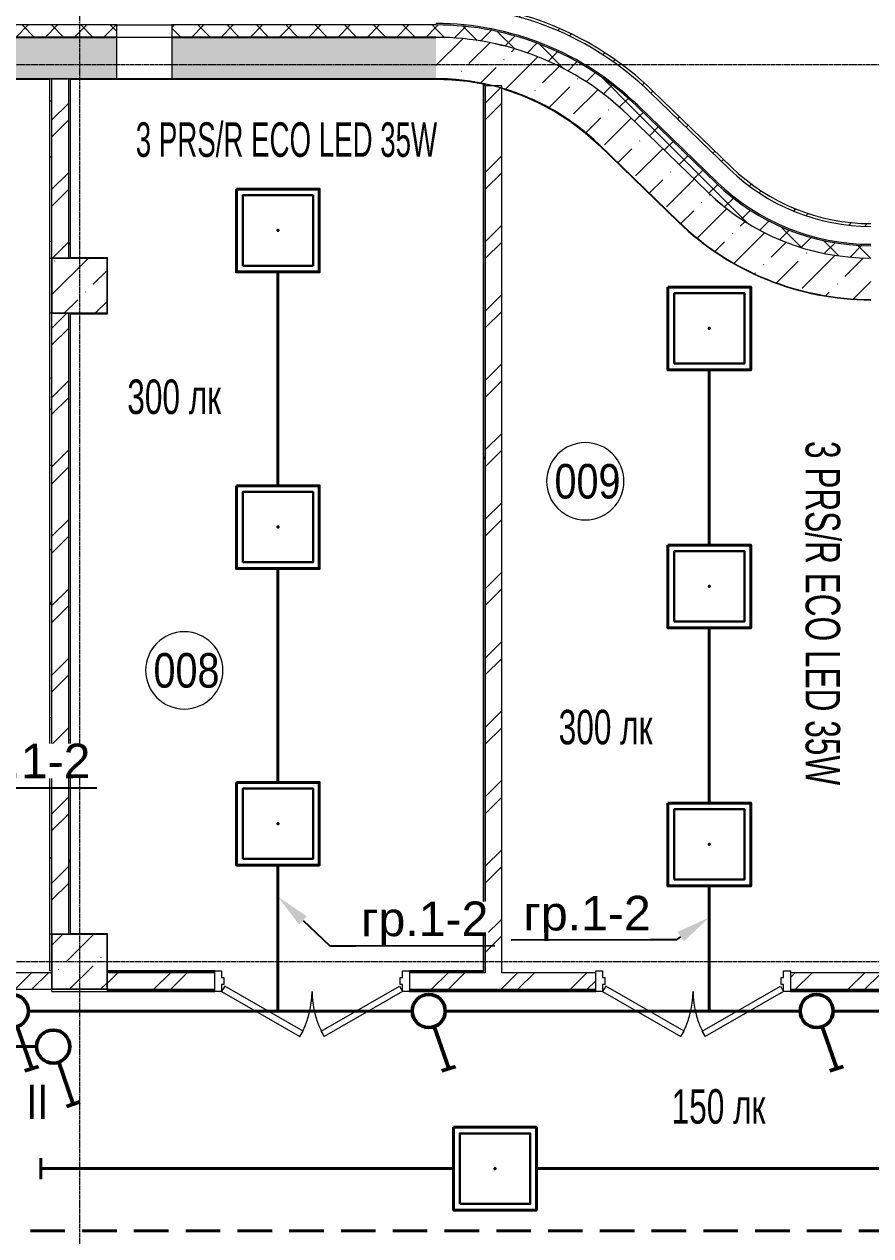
# Model space of a CAD drawing. Header units: metres. Extents: x -93142 to 227756, y -64772 to 286334.
# Drawn here: x 53663 to 59795, y -49272 to -40491 of the extents above; entities that cross this region are included whole.
import ezdxf
from ezdxf import colors
from ezdxf.entities.mleader import LeaderData, LeaderLine
from ezdxf.math import Vec2, Vec3

# ---------------------------------------------------------------- set-up
doc = ezdxf.new("R2010")
doc.units = ezdxf.units.M
for name, pattern in [('ADSK_Линия сетки', [21, 12, -3, 3, -3]), ('DASHED', [0.75, 0.5, -0.25]), ('HIDDEN2', [0.1875, 0.125, -0.0625]), ('Сверху_2_', [3.96875, 2.38125, -1.5875])]:
    doc.linetypes.add(name, pattern=pattern)
for name, color, linetype, lineweight in [('A-AREA-IDEN', 7, 'Continuous', 9), ('A-DOOR', 7, 'Continuous', 5), ('A-DOOR-FRAM', 7, 'Continuous', 13), ('A-FLOR', 7, 'Continuous', 5), ('A-GLAZ', 7, 'Continuous', 5), ('A-WALL', 7, 'Continuous', 5), ('A-WALL-PATT', 7, 'Continuous', 18), ('I-WALL', 7, 'Continuous', 5), ('nadpisi', 84, 'Continuous', 13), ('S-COLS', 7, 'Continuous', 5), ('S-GRID', 7, 'Continuous', 9), ('ав осв', 1, 'HIDDEN2', 40), ('раб осв', 7, 'Continuous', 40), ('ЭЛ', 250, 'Continuous', 50), ('ЭЛ.освещ.', 150, 'Continuous', 50), ('ЭЛ.сети', 5, 'Continuous', 100)]:
    doc.layers.add(name, color=color, linetype=linetype, lineweight=lineweight)
doc.styles.add('Arial', font='ARIALN.TTF', dxfattribs={"width": 0.8, "height": 2.5})
doc.styles.add('GOST Common_I_1', font='ARIALN.TTF', dxfattribs={"height": 300})
doc.styles.add('ISOPEUR', font='ARIALN.TTF')
pattern_1 = [(45, (0, 0), (84.19025, 308.69666), [396.875, -79.375, 3.353, -76.022])]
pattern_2 = [(45, (0, 0), (-251.4472, 251.4472), []), (45, (0, 381), (-251.4472, 251.4472), [])]
pattern_3 = [(0, (0, 0), (812.8, 203.2), [33.528, -576.072, 33.528, -576.072, -3251.2]), (0, (0, 0), (812.8, 203.2), [-1219.2, 33.528, -1185.672, 33.528, -576.072, -1422.4]), (0, (0, 0), (812.8, 203.2), [-3048, 33.528, -372.872, 33.528, -982.472]), (120, (304.8, 101.6), (-582.37636, 602.30545), [33.528, -576.072, 33.528, -576.072, -3251.2]), (120, (304.8, 101.6), (-582.37636, 602.30545), [-1219.2, 33.528, -1185.672, 33.528, -576.072, -1422.4]), (120, (304.8, 101.6), (-582.37636, 602.30545), [-3048, 33.528, -372.872, 33.528, -982.472]), (240, (406.4, 508), (-230.42364, -805.50545), [33.528, -576.072, 33.528, -576.072, -3251.2]), (240, (406.4, 508), (-230.42364, -805.50545), [-1219.2, 33.528, -1185.672, 33.528, -576.072, -1422.4]), (240, (406.4, 508), (-230.42364, -805.50545), [-3048, 33.528, -372.872, 33.528, -982.472])]
pattern_4 = [(45, (0, 0), (-106.06602, 106.06602), []), (135, (0, 0), (-106.06602, -106.06602), [])]

# ---------------------------------------------------------------- blocks, each defined once
blk = doc.blocks.new('Окно-Квадратный проем - 400 x 1000_в_-156022-Цокольный этаж')
at = {"layer": 'A-GLAZ', "lineweight": 20}
for p, q in [((-208.2, -150), (-208.2, 150)), ((191.8, 150), (191.8, -150))]:
    blk.add_line(p, q, dxfattribs=at)
at = {"layer": 'A-GLAZ', "linetype": 'Сверху_2_', "lineweight": 20}
for p, q in [((-208.2, 150), (191.8, 150)), ((191.8, -150), (-208.2, -150))]:
    blk.add_line(p, q, dxfattribs=at)
blk = doc.blocks.new('КДП АПК - КР_rvt-1-Цокольный этаж')
at = {"layer": 'A-WALL-PATT', "lineweight": 15}
h = blk.add_hatch(dxfattribs=at)
h.set_pattern_fill('FP_9', color=256, style=0, pattern_type=2)
h.set_pattern_definition(pattern_1)
h.paths.add_polyline_path([(56645.3, -40245.6), (56645.3, -39945.6), (54732.7, -39945.6), (54732.7, -40245.6)], flags=0)
h.paths.add_polyline_path([(54106.7, -40245.6), (54332.7, -40245.6), (54332.7, -39945.6), (51132.7, -39945.6), (51132.7, -40245.6)], flags=0)
h.paths.add_polyline_path([(50732.7, -40245.6), (50732.7, -39945.6), (47532.7, -39945.6), (47532.7, -40245.6), (50050.9, -40245.6)], flags=0)
h.paths.add_polyline_path([(47132.7, -40245.6), (47132.7, -39945.6), (44182.7, -39945.6), (44182.7, -40245.6), (45995.1, -40245.6)], flags=0)
h.paths.add_polyline_path([(43282.7, -40245.6), (43282.7, -39945.6), (40582.7, -39945.6), (40582.7, -40245.6), (41939.3, -40245.6)], flags=0)
h.paths.add_polyline_path([(39682.7, -40245.6), (39682.7, -39945.6), (37482.7, -39945.6), (37482.7, -40245.6), (37883.4, -40245.6)], flags=0)
h.paths.add_polyline_path([(36582.7, -40245.6), (36582.7, -39945.6), (33882.7, -39945.6), (33882.7, -40245.6)], flags=0)
h.paths.add_polyline_path([(32982.7, -40245.6), (32982.7, -39945.6), (32462.7, -39945.6), (32462.7, -40245.6)], flags=0)
h = blk.add_hatch(dxfattribs=at)
h.set_pattern_fill('FP_9', color=256, style=0, pattern_type=2)
h.set_pattern_definition(pattern_1)
h.paths.add_polyline_path([(57828.7, -40725.1), (58037.5, -40509.7), (57922.9, -40406.9), (57800.8, -40313.2), (57671.8, -40229.1), (57536.7, -40155.3), (57396.4, -40092), (57251.6, -40039.7), (57103.2, -39998.8), (56952.1, -39969.3), (56799.2, -39951.6), (56645.3, -39945.6), (56645.3, -40245.6), (56790.6, -40251.9), (56934.8, -40270.5), (57076.9, -40301.3), (57215.8, -40344.2), (57350.5, -40398.8), (57480.1, -40464.7), (57603.6, -40541.4), (57720, -40628.4)], flags=0)
h = blk.add_hatch(dxfattribs=at)
h.set_pattern_fill('FP_9', color=256, style=0, pattern_type=2)
h.set_pattern_definition(pattern_1)
h.paths.add_polyline_path([(58402.7, -41281.6), (58611.5, -41066.2), (58037.5, -40509.7), (57828.7, -40725.1), (58162.5, -41048.7)], flags=0)
h = blk.add_hatch(dxfattribs=at)
h.set_pattern_fill('FP_9', color=256, style=0, pattern_type=2)
h.set_pattern_definition(pattern_1)
h.paths.add_polyline_path([(59794.8, -41845.6), (59794.8, -41545.6), (59649.6, -41539.4), (59505.4, -41520.8), (59363.3, -41490), (59224.4, -41447.1), (59089.7, -41392.5), (58960.1, -41326.6), (58836.6, -41249.9), (58720.1, -41162.8), (58611.5, -41066.2), (58402.7, -41281.6), (58517.3, -41384.4), (58639.4, -41478.1), (58768.4, -41562.2), (58903.5, -41636), (59043.8, -41699.3), (59188.6, -41751.6), (59337, -41792.5), (59488.1, -41822), (59641, -41839.7), (59683.4, -41841.4)], flags=0)
at = {"layer": 'S-COLS', "lineweight": 15}
h = blk.add_hatch(dxfattribs=at)
h.set_pattern_fill('FP_9', color=256, style=0, pattern_type=2)
h.set_pattern_definition(pattern_1)
h.paths.add_polyline_path([(53862.7, -41945.6), (54262.7, -41945.6), (54262.7, -41545.6), (53862.7, -41545.6)], flags=0)
h = blk.add_hatch(dxfattribs=at)
h.set_pattern_fill('FP_9', color=256, style=0, pattern_type=2)
h.set_pattern_definition(pattern_1)
h.paths.add_polyline_path([(53862.7, -46845.6), (54262.7, -46845.6), (54262.7, -46445.6), (53862.7, -46445.6)], flags=0)
at = {"layer": 'I-WALL', "lineweight": 15}
for p, q in [((54332.7, -39945.6), (51132.7, -39945.6)), ((54332.7, -40245.6), (54332.7, -39945.6)), ((54332.7, -39945.6), (54732.7, -39945.6)), ((56645.3, -39945.6), (54732.7, -39945.6)), ((54732.7, -39945.6), (54732.7, -40245.6)), ((51132.7, -40245.6), (54332.7, -40245.6)), ((54732.7, -40245.6), (54332.7, -40245.6)), ((54732.7, -40245.6), (56645.3, -40245.6)), ((58611.5, -41066.2), (58037.5, -40509.7)), ((57828.7, -40725.1), (58402.7, -41281.6))]:
    blk.add_line(p, q, dxfattribs=at)
for centre, radius, start, end in [((56645.3, -41945.6), 2000, 45.88789, 90), ((56645.3, -41945.6), 1700, 45.88789, 90), ((59794.8, -39845.6), 1700, 225.88789, 270), ((59794.8, -39845.6), 2000, 225.88789, 270)]:
    blk.add_arc(centre, radius, start, end, dxfattribs=at)
at = {"layer": 'S-COLS', "lineweight": 15}
for p, q in [((54262.7, -41545.6), (53862.7, -41545.6)), ((53862.7, -41545.6), (53862.7, -41945.6)), ((54262.7, -41945.6), (54262.7, -41545.6)), ((53862.7, -41945.6), (54262.7, -41945.6)), ((54262.7, -46445.6), (53862.7, -46445.6)), ((53862.7, -46445.6), (53862.7, -46845.6)), ((54262.7, -46845.6), (54262.7, -46445.6)), ((53862.7, -46845.6), (54262.7, -46845.6))]:
    blk.add_line(p, q, dxfattribs=at)
at = {"lineweight": 15}
blk.add_blockref('Окно-Квадратный проем - 400 x 1000_в_-156022-Цокольный этаж', (54540.8, -40095.6), dxfattribs=at)
blk = doc.blocks.new('Дверь-ВНУТРЕННЯЯ - ДГ 21-14-1577430-Цокольный этаж')
at = {"layer": 'A-DOOR', "lineweight": 15}
for p, q in [((-632.5, -42.4), (-655, -81.3)), ((-655, -81.3), (-87.8, -408.8)), ((-65.3, -369.9), (-632.5, -42.4)), ((65.3, -369.9), (632.5, -42.4)), ((655, -81.3), (87.8, -408.8)), ((632.5, -42.4), (655, -81.3)), ((-87.8, -408.8), (-65.3, -369.9)), ((87.8, -408.8), (65.3, -369.9))]:
    blk.add_line(p, q, dxfattribs=at)
for centre, start, end in [((-655, -81.3), 330, 360), ((655, -81.3), 180, 210)]:
    blk.add_arc(centre, 655, start, end, dxfattribs=at)
at = {"layer": 'A-DOOR-FRAM', "lineweight": 15}
for p, q in [((-705, 68.6), (-655, 68.6)), ((-705, -81.3), (-705, 68.6)), ((-655, 68.6), (-655, 19.4)), ((-655, 19.4), (-639.1, 19.4)), ((-639.1, 19.4), (-639.1, -31.6)), ((639.1, 19.4), (655, 19.4)), ((639.1, -31.6), (639.1, 19.4)), ((655, 68.6), (705, 68.6)), ((655, 19.4), (655, 68.6)), ((705, 68.6), (705, -81.3)), ((-655, -81.3), (-705, -81.3)), ((-655, -31.6), (-655, -81.3)), ((-639.1, -31.6), (-655, -31.6)), ((655, -31.6), (639.1, -31.6)), ((655, -81.3), (655, -31.6)), ((705, -81.3), (655, -81.3))]:
    blk.add_line(p, q, dxfattribs=at)
blk = doc.blocks.new('ПСС_Марка_помещения - Имя_2_5мм-224473-Цокольный этаж')
at = {"layer": 'A-AREA-IDEN'}
for start, end in [(360, 180), (180, 360)]:
    blk.add_arc((-0.07, 0.04), 3.5, start, end, dxfattribs=at)
blk = doc.blocks.new('выкл. 1 клав. скрыт')
at = {"layer": 'ЭЛ.освещ.', "color": 0, "ltscale": 100}
for p, q in [((2902123, 2044848.8), (2902427.1, 2044743)), ((2902444.4, 2044793), (2902410.7, 2044695))]:
    blk.add_line(p, q, dxfattribs=at)
blk.add_circle((2902009.7, 2044888.3), 120, dxfattribs=at)
blk = doc.blocks.new('ARS.R UNI LED')
at = {"color": 5, "lineweight": 30, "ltscale": 100}
blk.add_lwpolyline([(2913222.7, 2072748.5), (2913732.7, 2072748.5), (2913732.7, 2073258.5), (2913222.7, 2073258.5)], close=True, dxfattribs=at)
at = {"color": 0, "lineweight": 40, "ltscale": 100}
blk.add_point((2913477.7, 2073003.5), dxfattribs=at)
at = {"layer": 'ЭЛ', "color": 5, "lineweight": 40, "ltscale": 10}
blk.add_lwpolyline([(2913177.7, 2073303.5), (2913777.7, 2073303.5), (2913777.7, 2072703.5), (2913177.7, 2072703.5)], close=True, dxfattribs=at)
blk = doc.blocks.new('выкл. 2 клав. скрыт.')
at = {"layer": 'ЭЛ.освещ.', "color": 0, "ltscale": 100}
for p, q in [((2902039.4, 2044041.8), (2902343.5, 2044147.6)), ((2902360.5, 2044098.7), (2902326.5, 2044196.6)), ((2902039.4, 2043963), (2902343.5, 2043857.2)), ((2902360.9, 2043907.2), (2902327.2, 2043809.2))]:
    blk.add_line(p, q, dxfattribs=at)
blk.add_circle((2901926.1, 2044002.4), 120, dxfattribs=at)

msp = doc.modelspace()

# ---------------------------------------------------------------- hatches: boundary and pattern name
at = {"layer": 'A-WALL-PATT', "lineweight": 5}
h = msp.add_hatch(dxfattribs=at)
h.set_pattern_fill('FP_1', color=256, style=0, pattern_type=2)
h.set_pattern_definition(pattern_2)
h.paths.add_polyline_path([(58197.5718, -40984.5508), (58211.4931, -40970.1912), (58094.6836, -40864.6198), (57970.7771, -40767.4757), (57840.3803, -40679.2348), (57704.1317, -40600.3291), (57562.6985, -40531.145), (57416.7733, -40472.0212), (57267.0706, -40423.2473), (57114.3234, -40385.0622), (56959.2799, -40357.6527), (56802.699, -40341.1532), (56645.3477, -40335.6443), (56645.3477, -40355.6443), (56801.3004, -40361.1042), (56956.4894, -40377.4571), (57110.1548, -40404.6229), (57261.5441, -40442.4686), (57409.9161, -40490.809), (57554.5443, -40549.4072), (57694.7203, -40617.9763), (57829.7578, -40696.1807), (57958.9955, -40783.6372), (58081.8006, -40879.9178), (58162.5145, -40952.8664)], flags=0)
at = {"layer": 'A-WALL-PATT', "lineweight": 5, "true_color": 0x787878}
h = msp.add_hatch(dxfattribs=at)
h.set_pattern_fill('FP_4', color=8, style=0, pattern_type=2)
h.set_pattern_definition(pattern_4)
h.paths.add_polyline_path([(56645.3477, -40585.6443), (56645.3477, -40495.6443), (54732.6532, -40495.6443), (54732.6532, -40585.6443), (56641.5846, -40585.6443)], flags=0)
h.paths.add_polyline_path([(54106.7014, -40585.6443), (54332.6532, -40585.6443), (54332.6532, -40495.6443), (51132.6532, -40495.6443), (51132.6532, -40585.6443), (52078.7948, -40585.6443)], flags=0)
h.paths.add_polyline_path([(50732.6532, -40585.6443), (50732.6532, -40495.6443), (47532.6532, -40495.6443), (47532.6532, -40585.6443), (50050.8882, -40585.6443)], flags=0)
h.paths.add_polyline_path([(47132.6532, -40585.6443), (47132.6532, -40495.6443), (44182.6532, -40495.6443), (44182.6532, -40585.6443), (45995.0751, -40585.6443)], flags=0)
h.paths.add_polyline_path([(43282.6532, -40585.6443), (43282.6532, -40495.6443), (40582.6532, -40495.6443), (40582.6532, -40585.6443), (41939.2619, -40585.6443)], flags=0)
h.paths.add_polyline_path([(39682.6532, -40585.6443), (39682.6532, -40495.6443), (37482.6532, -40495.6443), (37482.6532, -40585.6443), (37883.4488, -40585.6443)], flags=0)
h.paths.add_polyline_path([(36582.6532, -40585.6443), (36582.6532, -40495.6443), (33882.6532, -40495.6443), (33882.6532, -40585.6443), (35855.5422, -40585.6443)], flags=0)
h.paths.add_polyline_path([(32462.6532, -40585.6443), (32982.6532, -40585.6443), (32982.6532, -40495.6443), (32462.6532, -40495.6443)], flags=0)
h = msp.add_hatch(dxfattribs=at)
h.set_pattern_fill('FP_4', color=8, style=0, pattern_type=2)
h.set_pattern_definition(pattern_4)
h.paths.add_polyline_path([(58037.4769, -41149.686), (58100.1227, -41085.0679), (57980.3978, -40977.6203), (57852.7632, -40879.6995), (57717.9753, -40791.8857), (57576.8325, -40714.6991), (57430.171, -40648.597), (57278.8599, -40593.9711), (57123.7954, -40551.1449), (56965.8964, -40520.3723), (56806.0982, -40501.8355), (56645.3477, -40495.6443), (56645.3477, -40585.6443), (56799.176, -40591.5689), (56952.0928, -40609.3074), (57103.1924, -40638.7549), (57251.5794, -40679.7369), (57396.3748, -40732.0105), (57536.7207, -40795.2661), (57671.7856, -40869.1289), (57800.7693, -40953.1612), (57922.9076, -41046.8653), (57957.6847, -41078.0762)], flags=0)
at = {"layer": 'A-WALL-PATT', "lineweight": 5}
h = msp.add_hatch(dxfattribs=at)
h.set_pattern_fill('FP_2', color=256, style=0, pattern_type=2)
h.set_pattern_definition(pattern_3)
h.paths.add_polyline_path([(53844.6532, -40888.6443), (53844.6532, -40885.6443), (51377.6532, -40885.6443), (51377.6532, -40888.6443), (52078.7948, -40888.6443)], flags=0)
h = msp.add_hatch(dxfattribs=at)
h.set_pattern_fill('FP_2', color=256, style=0, pattern_type=2)
h.set_pattern_definition(pattern_3)
h.paths.add_polyline_path([(53847.6532, -42185.5388), (53847.6532, -40885.6443), (53844.6532, -40885.6443), (53844.6532, -42185.5388)], flags=0)
h = msp.add_hatch(dxfattribs=at)
h.set_pattern_fill('FP_2', color=256, style=0, pattern_type=2)
h.set_pattern_definition(pattern_3)
h.paths.add_polyline_path([(53862.6532, -42185.5388), (53862.6532, -40885.6443), (53847.6532, -40885.6443), (53847.6532, -42185.5388)], flags=0)
h = msp.add_hatch(dxfattribs=at)
h.set_pattern_fill('FP_1', color=256, style=0, pattern_type=2)
h.set_pattern_definition(pattern_2)
h.paths.add_polyline_path([(53982.6532, -42185.6443), (53982.6532, -40885.6443), (53862.6532, -40885.6443), (53862.6532, -42185.6443)], flags=0)
h = msp.add_hatch(dxfattribs=at)
h.set_pattern_fill('FP_2', color=256, style=0, pattern_type=2)
h.set_pattern_definition(pattern_3)
h.paths.add_polyline_path([(53994.6532, -42185.6443), (53994.6532, -40885.6443), (53982.6532, -40885.6443), (53982.6532, -42185.6443)], flags=0)
h = msp.add_hatch(dxfattribs=at)
h.set_pattern_fill('FP_2', color=256, style=0, pattern_type=2)
h.set_pattern_definition(pattern_3)
h.paths.add_polyline_path([(53994.6532, -42182.6443), (53997.6532, -42182.6443), (53997.6532, -40888.6443), (53994.6532, -40888.6443)], flags=0)
h = msp.add_hatch(dxfattribs=at)
h.set_pattern_fill('FP_2', color=256, style=0, pattern_type=2)
h.set_pattern_definition(pattern_3)
h.paths.add_polyline_path([(56990.6532, -47353.6443), (57002.6532, -47353.6443), (57002.6532, -40923.6176), (56990.6532, -40921.0831), (56990.6532, -47350.6443)], flags=0)
h = msp.add_hatch(dxfattribs=at)
h.set_pattern_fill('FP_2', color=256, style=0, pattern_type=2)
h.set_pattern_definition(pattern_3)
h.paths.add_polyline_path([(56990.6532, -47350.6443), (56990.6532, -40924.1471), (56987.6532, -40923.5264), (56987.6532, -47350.6443)], flags=0)
h = msp.add_hatch(dxfattribs=at)
h.set_pattern_fill('FP_1', color=256, style=0, pattern_type=2)
h.set_pattern_definition(pattern_2)
h.paths.add_polyline_path([(57122.6532, -47365.6443), (57122.6532, -40937.6588), (57002.6532, -40937.6588), (57002.6532, -47365.6443)], flags=0)
h = msp.add_hatch(dxfattribs=at)
h.set_pattern_fill('FP_2', color=256, style=0, pattern_type=2)
h.set_pattern_definition(pattern_3)
h.paths.add_polyline_path([(57826.5694, -41367.2337), (57828.6575, -41365.0798), (57727.781, -41274.7903), (57620.0397, -41192.8143), (57506.117, -41119.6715), (57386.7352, -41055.8259), (57262.6517, -41001.6823), (57134.6532, -40957.5841), (57137.6799, -40961.633), (57264.6946, -41005.7018), (57387.8471, -41059.7008), (57506.3374, -41123.2812), (57619.4215, -41196.0439), (57726.3894, -41277.532)], flags=0)
h = msp.add_hatch(dxfattribs=at)
h.set_pattern_fill('FP_1', color=256, style=0, pattern_type=2)
h.set_pattern_definition(pattern_2)
h.paths.add_polyline_path([(58771.6159, -41541.0737), (58785.5372, -41526.7141), (58211.4931, -40970.1912), (58197.5718, -40984.5508)], flags=0)
at = {"layer": 'A-WALL-PATT', "lineweight": 5, "true_color": 0x787878}
h = msp.add_hatch(dxfattribs=at)
h.set_pattern_fill('FP_4', color=8, style=0, pattern_type=2)
h.set_pattern_definition(pattern_4)
h.paths.add_polyline_path([(58611.521, -41706.2089), (58674.1668, -41641.5907), (58100.1227, -41085.0679), (58037.4769, -41149.686), (58162.5145, -41270.9072)], flags=0)
at = {"layer": 'A-WALL-PATT', "lineweight": 5}
h = msp.add_hatch(dxfattribs=at)
h.set_pattern_fill('FP_2', color=256, style=0, pattern_type=2)
h.set_pattern_definition(pattern_3)
h.paths.add_polyline_path([(58400.6135, -41923.7565), (58402.7016, -41921.6026), (57828.6575, -41365.0798), (57826.5694, -41367.2337), (58257.832, -41785.3332)], flags=0)
h = msp.add_hatch(dxfattribs=at)
h.set_pattern_fill('FP_1', color=256, style=0, pattern_type=2)
h.set_pattern_definition(pattern_2)
h.paths.add_polyline_path([(59794.8309, -41955.6443), (59794.8309, -41935.6443), (59670.9424, -41930.3421), (59547.96, -41914.4742), (59426.783, -41888.1566), (59308.2977, -41851.5819), (59193.3707, -41805.0175), (59082.8424, -41748.804), (58977.5211, -41683.3524), (58878.1772, -41609.1416), (58785.5372, -41526.7141), (58771.6159, -41541.0737), (58865.5337, -41624.6381), (58966.2479, -41699.8726), (59073.0218, -41766.2269), (59185.0747, -41823.2158), (59301.5869, -41870.4224), (59421.7065, -41907.5016), (59544.5549, -41934.1822), (59669.2336, -41950.2689), (59683.4445, -41950.8771)], flags=0)
at = {"layer": 'A-WALL-PATT', "lineweight": 5, "true_color": 0x787878}
h = msp.add_hatch(dxfattribs=at)
h.set_pattern_fill('FP_4', color=8, style=0, pattern_type=2)
h.set_pattern_definition(pattern_4)
h.paths.add_polyline_path([(59794.8309, -42185.6443), (59794.8309, -42095.6443), (59657.2719, -42089.757), (59520.719, -42072.1381), (59386.1708, -42042.9166), (59254.6113, -42002.3061), (59127.0027, -41950.6035), (59004.2781, -41888.1871), (58887.3352, -41815.5133), (58777.0292, -41733.1137), (58674.1668, -41641.5907), (58611.521, -41706.2089), (58720.1335, -41802.848), (58836.6057, -41889.8539), (58960.0857, -41966.5901), (59089.6707, -42032.4957), (59224.4127, -42087.0884), (59363.3265, -42129.9691), (59505.396, -42160.8241), (59649.5823, -42179.4279), (59683.4445, -42180.8771)], flags=0)
at = {"layer": 'A-WALL-PATT', "lineweight": 5}
h = msp.add_hatch(dxfattribs=at)
h.set_pattern_fill('FP_2', color=256, style=0, pattern_type=2)
h.set_pattern_definition(pattern_3)
h.paths.add_polyline_path([(54265.6532, -42585.6443), (54265.6532, -42182.6443), (54262.6532, -42182.6443), (54262.6532, -42585.6443)], flags=0)
h = msp.add_hatch(dxfattribs=at)
h.set_pattern_fill('FP_2', color=256, style=0, pattern_type=2)
h.set_pattern_definition(pattern_3)
h.paths.add_polyline_path([(53862.6532, -47085.6443), (53862.6532, -42585.5388), (53847.6532, -42585.5388), (53847.6532, -47085.6443)], flags=0)
h = msp.add_hatch(dxfattribs=at)
h.set_pattern_fill('FP_1', color=256, style=0, pattern_type=2)
h.set_pattern_definition(pattern_2)
h.paths.add_polyline_path([(53982.6532, -47085.6443), (53982.6532, -42585.6443), (53862.6532, -42585.6443), (53862.6532, -47085.6443)], flags=0)
h = msp.add_hatch(dxfattribs=at)
h.set_pattern_fill('FP_2', color=256, style=0, pattern_type=2)
h.set_pattern_definition(pattern_3)
h.paths.add_polyline_path([(53994.6532, -47085.6443), (53994.6532, -42585.6443), (53982.6532, -42585.6443), (53982.6532, -47085.6443)], flags=0)
h = msp.add_hatch(dxfattribs=at)
h.set_pattern_fill('FP_2', color=256, style=0, pattern_type=2)
h.set_pattern_definition(pattern_3)
h.paths.add_polyline_path([(53994.6532, -47085.6443), (53997.6532, -47085.6443), (53997.6532, -42585.6443), (53994.6532, -42585.6443), (53994.6532, -46028.875)], flags=0)
h = msp.add_hatch(dxfattribs=at)
h.set_pattern_fill('FP_1', color=256, style=0, pattern_type=2)
h.set_pattern_definition(pattern_2)
h.paths.add_polyline_path([(53862.6532, -47485.6443), (53862.6532, -47365.6443), (53342.6532, -47365.6443), (53342.6532, -47485.6443)], flags=0)
h.paths.add_polyline_path([(51932.6532, -47485.6443), (51932.6532, -47365.6443), (50452.6532, -47365.6443), (50452.6532, -47485.6443)], flags=0)
h.paths.add_polyline_path([(49042.6532, -47485.6443), (49042.6532, -47365.6443), (48262.6532, -47365.6443), (48262.6532, -47485.6443)], flags=0)
h = msp.add_hatch(dxfattribs=at)
h.set_pattern_fill('FP_1', color=256, style=0, pattern_type=2)
h.set_pattern_definition(pattern_2)
h.paths.add_polyline_path([(59862.6532, -47485.6443), (59862.6532, -47365.6443), (59212.6532, -47365.6443), (59212.6532, -47485.6443)], flags=0)
h.paths.add_polyline_path([(57802.6532, -47485.6443), (57802.6532, -47365.6443), (56452.6532, -47365.6443), (56452.6532, -47485.6443)], flags=0)
h.paths.add_polyline_path([(55042.6532, -47485.6443), (55042.6532, -47365.6443), (54262.6532, -47365.6443), (54262.6532, -47485.6443)], flags=0)
h = msp.add_hatch(dxfattribs=at)
h.set_pattern_fill('FP_2', color=256, style=0, pattern_type=2)
h.set_pattern_definition(pattern_3)
h.paths.add_polyline_path([(59212.6532, -47497.6443), (59862.6532, -47497.6443), (59862.6532, -47485.6443), (59212.6532, -47485.6443)], flags=0)
h.paths.add_polyline_path([(55042.6532, -47497.6443), (55042.6532, -47485.6443), (54262.6532, -47485.6443), (54262.6532, -47497.6443)], flags=0)
h.paths.add_polyline_path([(57802.6532, -47497.6443), (57802.6532, -47485.6443), (56452.6532, -47485.6443), (56452.6532, -47497.6443)], flags=0)
h = msp.add_hatch(dxfattribs=at)
h.set_pattern_fill('FP_2', color=256, style=0, pattern_type=2)
h.set_pattern_definition(pattern_3)
h.paths.add_polyline_path([(59212.6532, -47500.6443), (59862.6532, -47500.6443), (59862.6532, -47497.6443), (59212.6532, -47497.6443)], flags=0)
h.paths.add_polyline_path([(55042.6532, -47500.6443), (55042.6532, -47497.6443), (54262.6532, -47497.6443), (54262.6532, -47500.6443)], flags=0)
h.paths.add_polyline_path([(57802.6532, -47500.6443), (57802.6532, -47497.6443), (56452.6532, -47497.6443), (56452.6532, -47500.6443)], flags=0)

# ---------------------------------------------------------------- linework, layer by layer
at = {"layer": 'A-FLOR'}
msp.add_line((53862.6532, -47350.6443), (53862.6532, -47365.6443), dxfattribs=at)
for start, end in [(84.69942935, 86.02341522), (80.45897316, 82.04673277), (73.24979606, 73.69395709), (68.88512836, 70.9744851), (64.28565759, 66.32881876), (59.68619838, 61.65660563), (55.08675028, 56.92598975), (50.52223102, 52.0201658)]:
    msp.add_arc((56645.3477, -42585.6443), 1700, start, end, dxfattribs=at)
at = {"layer": 'A-WALL', "lineweight": 18}
for p, q in [((56645.3477, -40885.6443), (51242.6532, -40885.6443)), ((51380.6532, -40888.6443), (53844.6532, -40888.6443)), ((53844.6532, -40888.6443), (53844.6532, -47347.6443)), ((53982.6532, -40888.6443), (53982.6532, -40885.6443)), ((53997.6532, -40888.6443), (56645.3477, -40888.6443)), ((53997.6532, -42182.6443), (53997.6532, -40888.6443)), ((56987.6532, -40923.5264), (56987.6532, -47350.6443)), ((57002.6532, -40937.6588), (57002.6532, -40923.6176)), ((57122.6532, -40937.6588), (57002.6532, -40937.6588)), ((57122.6532, -40954.0256), (57122.6532, -40937.6588)), ((57826.5694, -41367.2337), (58400.6135, -41923.7565)), ((58402.7016, -41921.6026), (57828.6575, -41365.0798)), ((53844.6532, -42185.5388), (53862.6532, -42185.5388)), ((53862.6532, -42585.5388), (53862.6532, -42185.5388)), ((53862.6532, -42185.6443), (53982.6532, -42185.6443)), ((53982.6532, -42185.6443), (54262.6532, -42185.6443)), ((54265.6532, -42182.6443), (53997.6532, -42182.6443)), ((54262.6532, -42185.6443), (54262.6532, -42585.6443)), ((54265.6532, -42588.6443), (54265.6532, -42182.6443)), ((53982.6532, -42585.6443), (53862.6532, -42585.6443)), ((54262.6532, -42585.6443), (53982.6532, -42585.6443)), ((53997.6532, -47082.6443), (53997.6532, -42588.6443)), ((53997.6532, -42588.6443), (54265.6532, -42588.6443)), ((53862.6532, -47085.6443), (54262.6532, -47085.6443)), ((53862.6532, -47347.6443), (53862.6532, -47085.6443)), ((54265.6532, -47082.6443), (53997.6532, -47082.6443)), ((54262.6532, -47085.6443), (54262.6532, -47485.6443)), ((54265.6532, -47350.6443), (54265.6532, -47082.6443)), ((53862.6532, -47500.6443), (53862.6532, -47365.6443)), ((55042.6532, -47350.6443), (54265.6532, -47350.6443)), ((56987.6532, -47350.6443), (56452.6532, -47350.6443)), ((54262.6532, -47485.6443), (53862.6532, -47485.6443)), ((53862.6532, -47500.6443), (55042.6532, -47500.6443)), ((56452.6532, -47500.6443), (57802.6532, -47500.6443)), ((59212.6532, -47500.6443), (60262.6532, -47500.6443))]:
    msp.add_line(p, q, dxfattribs=at)
at = {"layer": 'A-WALL'}
for p, q in [((53847.6532, -42185.5388), (53847.6532, -40885.6443)), ((53862.6532, -42185.5388), (53862.6532, -40885.6443)), ((53982.6532, -40888.6443), (53982.6532, -42185.6443)), ((53994.6532, -40885.6443), (53994.6532, -42185.6443)), ((56990.6532, -40921.0831), (56990.6532, -47353.6443)), ((57002.6532, -40937.6588), (57002.6532, -47365.6443)), ((57122.6532, -47365.6443), (57122.6532, -40954.0256)), ((58771.6159, -41541.0737), (58197.5718, -40984.5508)), ((53847.6532, -47085.6443), (53847.6532, -42585.5388)), ((53862.6532, -42585.5388), (53847.6532, -42585.5388)), ((53862.6532, -47085.6443), (53862.6532, -42585.5388)), ((53982.6532, -42585.6443), (53982.6532, -42585.6443)), ((53982.6532, -42585.6443), (53982.6532, -47085.6443)), ((53994.6532, -42585.6443), (53994.6532, -47085.6443)), ((53862.6532, -47085.6443), (53847.6532, -47085.6443)), ((53862.6532, -47365.6443), (53342.6532, -47365.6443)), ((53844.6532, -47347.6443), (53844.6532, -47350.6443)), ((53862.6532, -47350.6443), (53844.6532, -47350.6443)), ((54262.6532, -47353.6443), (55042.6532, -47353.6443)), ((55042.6532, -47365.6443), (54262.6532, -47365.6443)), ((56452.6532, -47353.6443), (56990.6532, -47353.6443)), ((57002.6532, -47365.6443), (56452.6532, -47365.6443)), ((57802.6532, -47365.6443), (57122.6532, -47365.6443)), ((59862.6532, -47365.6443), (59212.6532, -47365.6443)), ((53342.6532, -47485.6443), (53862.6532, -47485.6443)), ((54262.6532, -47485.6443), (55042.6532, -47485.6443)), ((54262.6532, -47485.6443), (54262.6532, -47497.6443)), ((55042.6532, -47497.6443), (54262.6532, -47497.6443)), ((56452.6532, -47485.6443), (57802.6532, -47485.6443)), ((57802.6532, -47497.6443), (56452.6532, -47497.6443)), ((59212.6532, -47485.6443), (59862.6532, -47485.6443)), ((59862.6532, -47497.6443), (59212.6532, -47497.6443))]:
    msp.add_line(p, q, dxfattribs=at)
at = {"layer": 'A-WALL', "lineweight": 18, "flags": 128}
for points in [[(56645.3477, -40888.6443), (56760.1522, -40892.5321), (56874.4296, -40904.1775), (56987.6326, -40923.5231)], [(57137.6799, -40961.633), (57264.6897, -41005.6999), (57387.8431, -41059.6988), (57506.3343, -41123.2794), (57619.4194, -41196.0425), (57726.3883, -41277.5311), (57826.5694, -41367.2337)]]:
    msp.add_lwpolyline(points, dxfattribs=at)
at = {"layer": 'A-WALL'}
for centre, radius, start, end in [((56645.3477, -42585.6443), 2230, 45.88788581, 90), ((59794.8309, -40485.6443), 1470, 225.88788581, 270)]:
    msp.add_arc(centre, radius, start, end, dxfattribs=at)
at = {"layer": 'A-WALL', "lineweight": 18}
for centre, radius, start, end in [((56645.3477, -42585.6443), 1700, 77.86711659, 90), ((56645.3477, -42585.6443), 1700, 45.88788581, 73.69395709), ((59794.8309, -40485.6443), 2003, 225.88788581, 270), ((59794.8309, -40485.6443), 2000, 225.88788581, 270)]:
    msp.add_arc(centre, radius, start, end, dxfattribs=at)
at = {"layer": 'I-WALL', "lineweight": 18}
for p, q in [((54332.6532, -40495.6443), (51132.6532, -40495.6443)), ((54332.6532, -40585.6443), (54332.6532, -40495.6443)), ((56645.3477, -40495.6443), (54732.6532, -40495.6443)), ((54732.6532, -40495.6443), (54732.6532, -40585.6443)), ((51132.6532, -40585.6443), (54332.6532, -40585.6443)), ((54732.6532, -40585.6443), (56645.3477, -40585.6443)), ((58785.5372, -41526.7141), (58211.4931, -40970.1912)), ((58674.1668, -41641.5907), (58100.1227, -41085.0679)), ((58107.0834, -41077.8881), (58681.1275, -41634.4109)), ((58037.4769, -41149.686), (58611.521, -41706.2089))]:
    msp.add_line(p, q, dxfattribs=at)
at = {"layer": 'I-WALL'}
for p, q in [((54332.6532, -40495.6443), (54732.6532, -40495.6443)), ((54732.6532, -40585.6443), (54332.6532, -40585.6443))]:
    msp.add_line(p, q, dxfattribs=at)
at = {"layer": 'I-WALL', "lineweight": 18}
for centre, radius, start, end in [((56645.3477, -42585.6443), 2250, 45.88788581, 90), ((56645.3477, -42585.6443), 2100, 45.88788581, 90), ((56645.3477, -42585.6443), 2090, 45.88788581, 90), ((56645.3477, -42585.6443), 2000, 45.88788581, 90), ((59794.8309, -40485.6443), 1450, 225.88788581, 270), ((59794.8309, -40485.6443), 1700, 225.88788581, 270), ((59794.8309, -40485.6443), 1610, 225.88788581, 270), ((59794.8309, -40485.6443), 1600, 225.88788581, 270)]:
    msp.add_arc(centre, radius, start, end, dxfattribs=at)
at = {"layer": 'S-GRID', "linetype": 'ADSK_Линия сетки'}
for p, q in [((54062.6532, -39335.6443), (54062.6532, -63954.6071)), ((94527.9128, -40785.6443), (29247.2594, -40785.6443)), ((94527.9128, -47285.6443), (28964.2024, -47285.6443))]:
    msp.add_line(p, q, dxfattribs=at)
at = {"layer": 'ав осв', "linetype": 'DASHED', "lineweight": 40, "ltscale": 500}
for points in [[(53752.6532, -47900.6443), (52167.6568, -47900.6443), (52167.6568, -47900.6443), (52167.6568, -46555.6417), (52317.6568, -46555.6417)], [(38372.6532, -49085.6443), (38372.6532, -49235.6443), (53332.6459, -49235.6443), (53332.6459, -49085.6495), (53332.6459, -49235.6443), (68292.6459, -49235.6443), (68292.6459, -49085.6495), (68292.6459, -49235.6443), (83252.635, -49235.6443), (83252.635, -49085.6573)]]:
    msp.add_lwpolyline(points, dxfattribs=at)
at = {"layer": 'раб осв'}
for points in [[(55500.1532, -43835.6443), (55500.1532, -42285.6443)], [(58625.1568, -44265.6417), (58625.1568, -42995.6417)], [(55500.1532, -45985.6443), (55500.1532, -44435.6443)], [(58625.1568, -46135.6417), (58625.1568, -44865.6417)], [(56472.9024, -47642.915), (55500.1532, -47642.915), (55500.1532, -46585.6443)], [(59282.9024, -47642.915), (58625.1568, -47642.915), (58625.1568, -46735.6417)], [(53692.6532, -47642.915), (55500.1532, -47642.915)], [(56712.9024, -47642.915), (58625.1568, -47642.915)], [(59522.9024, -47642.915), (63617.6532, -47642.915)], [(53782.6459, -48710.6495), (53782.6459, -48860.6495)], [(53782.6459, -48785.6495), (56772.6459, -48785.6495)], [(57372.6459, -48785.6495), (60512.6459, -48785.6495)]]:
    msp.add_lwpolyline(points, dxfattribs=at)

# ---------------------------------------------------------------- block references
at = {"lineweight": 5}
msp.add_blockref('КДП АПК - КР_rvt-1-Цокольный этаж', (0, -640), dxfattribs=at)
at = {"layer": 'A-AREA-IDEN', "xscale": 80, "yscale": 80, "zscale": 80}
for p in [(57732.5221, -43806.7213), (54827.5795, -45177.311)]:
    msp.add_blockref('ПСС_Марка_помещения - Имя_2_5мм-224473-Цокольный этаж', p, dxfattribs=at)
at = {"layer": 'A-DOOR'}
for p in [(55747.6532, -47419.2943), (58507.6532, -47419.2943)]:
    msp.add_blockref('Дверь-ВНУТРЕННЯЯ - ДГ 21-14-1577430-Цокольный этаж', p, dxfattribs=at)
at = {"layer": 'раб осв', "color": 0, "lineweight": 40, "ltscale": 100}
for p in [(-2857977.5519, -2114989.1934), (-2854852.5482, -2115699.1908), (-2857977.5519, -2117139.1934), (-2854852.5482, -2117569.1908), (-2857977.5519, -2119289.1934), (-2854852.5482, -2119439.1908), (-2856405.0592, -2121789.1986)]:
    msp.add_blockref('ARS.R UNI LED', p, dxfattribs=at)
at = {"layer": 'раб осв', "color": 0, "lineweight": 40, "ltscale": 100, "xscale": -1, "rotation": 90}
for name, p in [('выкл. 2 клав. скрыт.', (2097575.06, 2854283.1816)), ('выкл. 1 клав. скрыт', (2101481.1562, 2854366.7445)), ('выкл. 1 клав. скрыт', (2104291.1562, 2854366.7445)), ('выкл. 1 клав. скрыт', (2098760.907, 2854109.0152))]:
    msp.add_blockref(name, p, dxfattribs=at)

# ---------------------------------------------------------------- texts
at = {"layer": 'A-AREA-IDEN', "char_height": 250, "width": 634.9365, "attachment_point": 1, "style": 'GOST Common_I_1'}
for s, insert in [('009', (57504.0258, -43678.2614)), ('008', (54599.0832, -45048.8511))]:
    msp.add_mtext(s, dxfattribs=dict(at, insert=insert))
at = {"layer": 'nadpisi', "color": 7, "char_height": 250, "style": 'Arial'}
for s, insert, width, attachment_point in [('{\\W0.7;3 PRS/R ECO LED 35W}', (55562.1565, -41328.4042), 4381.630306, 5), ('300 лк', (54409.0031, -43065.7203), 1402.065175, 1), ('300 лк', (57534.024, -45459.8663), 1402.065175, 1), ('{\\W1;II}', (53677.728, -48176.5439), 1402.065175, 1), ('150 лк', (58352.2196, -48209.5436), 1402.065175, 1)]:
    msp.add_mtext(s, dxfattribs=dict(at, insert=insert, width=width, attachment_point=attachment_point))
at = {"layer": 'nadpisi', "color": 7, "insert": (59446.3005, -44758.816), "char_height": 250, "width": 4381.630306, "attachment_point": 5, "rotation": 270, "style": 'Arial'}
msp.add_mtext('3 PRS/R ECO LED 35W', dxfattribs=at)

# ---------------------------------------------------------------- next in the draw order: leaders
at = {"layer": 'ЭЛ.сети', "color": 0, "lineweight": 5}
ml = msp.add_multileader_mtext('Standard', dxfattribs=at)
ml.set_content('{\\fArial|b0|i0|c204|p34;гр.1-2}', style='ISOPEUR')
ml.set_leader_properties()
ml.build(insert=Vec2(0, 0))
ml.multileader.update_dxf_attribs({"text_left_attachment_type": 6, "text_right_attachment_type": 6, "dogleg_length": 100, "arrow_head_size": 250})
ctx = ml.context
ctx.base_point, ctx.char_height, ctx.arrow_head_size, ctx.landing_gap_size, ctx.plane_origin, ctx.plane_x_axis, ctx.plane_y_axis = Vec3(53182.0814, -46026.1543), 250, 250, 37.4122, Vec3(-10405.493, -3134.5733), Vec3(0.999998436, 0.001768603), Vec3(-0.001768603, 0.999998436)
ctx.left_attachment, ctx.right_attachment = 6, 6
notes = []
notes.append((ctx, [(0, (1, 1, 0), (52995.0209, -46026.4852), (0.999998436, 0.001768603), 187.0608, [(0, [(52617.6605, -45670.6404)], 0, [])])]))
ctx.mtext.insert, ctx.mtext.text_direction, ctx.mtext.rotation, ctx.mtext.line_spacing_factor, ctx.mtext.flow_direction = Vec3(53218.9286, -45706.6821), Vec3(0.999998436, 0.001768603), 0.001768604, 0.8, 5
ctx.mtext.has_bg_fill, ctx.mtext.bg_color, ctx.mtext.bg_scale_factor, ctx.mtext.bg_transparency, ctx.mtext.use_window_bg_color = 1, -1073741824, 1, 0, 1
ml = msp.add_multileader_mtext('Standard', dxfattribs=at)
ml.set_content('{\\fArial|b0|i0|c204|p34;гр.1-2}', style='ISOPEUR')
ml.set_leader_properties()
ml.build(insert=Vec2(0, 0))
ml.multileader.update_dxf_attribs({"text_left_attachment_type": 6, "text_right_attachment_type": 6, "dogleg_length": 100, "arrow_head_size": 250})
ctx = ml.context
ctx.base_point, ctx.char_height, ctx.arrow_head_size, ctx.landing_gap_size, ctx.plane_origin, ctx.plane_x_axis, ctx.plane_y_axis = Vec3(57240.7755, -47128.7911), 250, 250, 37.4122, Vec3(-4397.9966, -4428.6886), Vec3(0.999998436, 0.001768603), Vec3(-0.001768603, 0.999998436)
ctx.left_attachment, ctx.right_attachment = 6, 6
notes.append((ctx, [(1, (1, 1, 0), (58384.4801, -47126.7684), (-0.999998436, -0.001768603), 187.0608, [(0, [(58625.1568, -46964.7557)], 0, [])])]))
ctx.mtext.insert, ctx.mtext.text_direction, ctx.mtext.rotation, ctx.mtext.line_spacing_factor, ctx.mtext.flow_direction = Vec3(57277.6227, -46809.3189), Vec3(0.999998436, 0.001768603), 0.001768604, 0.8, 5
ctx.mtext.has_bg_fill, ctx.mtext.bg_color, ctx.mtext.bg_scale_factor, ctx.mtext.bg_transparency, ctx.mtext.use_window_bg_color = 1, -1073741824, 1, 0, 1
ml = msp.add_multileader_mtext('Standard', dxfattribs=at)
ml.set_content('{\\fArial|b0|i0|c204|p34;гр.1-2}', style='ISOPEUR')
ml.set_leader_properties()
ml.build(insert=Vec2(0, 0))
ml.multileader.update_dxf_attribs({"text_left_attachment_type": 6, "text_right_attachment_type": 6, "dogleg_length": 100, "arrow_head_size": 250})
ctx = ml.context
ctx.base_point, ctx.char_height, ctx.arrow_head_size, ctx.landing_gap_size, ctx.plane_origin, ctx.plane_x_axis, ctx.plane_y_axis = Vec3(56064.5741, -47170.2722), 250, 250, 37.4122, Vec3(-7523.0003, -4278.6912), Vec3(0.999998436, 0.001768603), Vec3(-0.001768603, 0.999998436)
ctx.left_attachment, ctx.right_attachment = 6, 6
notes.append((ctx, [(0, (1, 1, 0), (55877.5136, -47170.603), (0.999998436, 0.001768603), 187.0608, [(0, [(55500.1532, -46814.7583)], 0, [])])]))
ctx.mtext.insert, ctx.mtext.text_direction, ctx.mtext.rotation, ctx.mtext.line_spacing_factor, ctx.mtext.flow_direction = Vec3(56101.4213, -46850.8), Vec3(0.999998436, 0.001768603), 0.001768604, 0.8, 5
ctx.mtext.has_bg_fill, ctx.mtext.bg_color, ctx.mtext.bg_scale_factor, ctx.mtext.bg_transparency, ctx.mtext.use_window_bg_color = 1, -1073741824, 1, 0, 1
for ctx, leaders in notes:
    for number, flags, end, landing, length, lines in leaders:
        leader = LeaderData()
        leader.index, (leader.has_last_leader_line, leader.has_dogleg_vector, leader.attachment_direction) = number, flags
        leader.last_leader_point, leader.dogleg_vector, leader.dogleg_length = Vec3(end), Vec3(landing), length
        for number, points, colour, breaks in lines:
            line = LeaderLine()
            line.index, line.vertices, line.color, line.breaks = number, Vec3.list(points), colors.encode_raw_color(colour), breaks
            leader.lines.append(line)
        ctx.leaders.append(leader)

doc.saveas('drawing.dxf')
